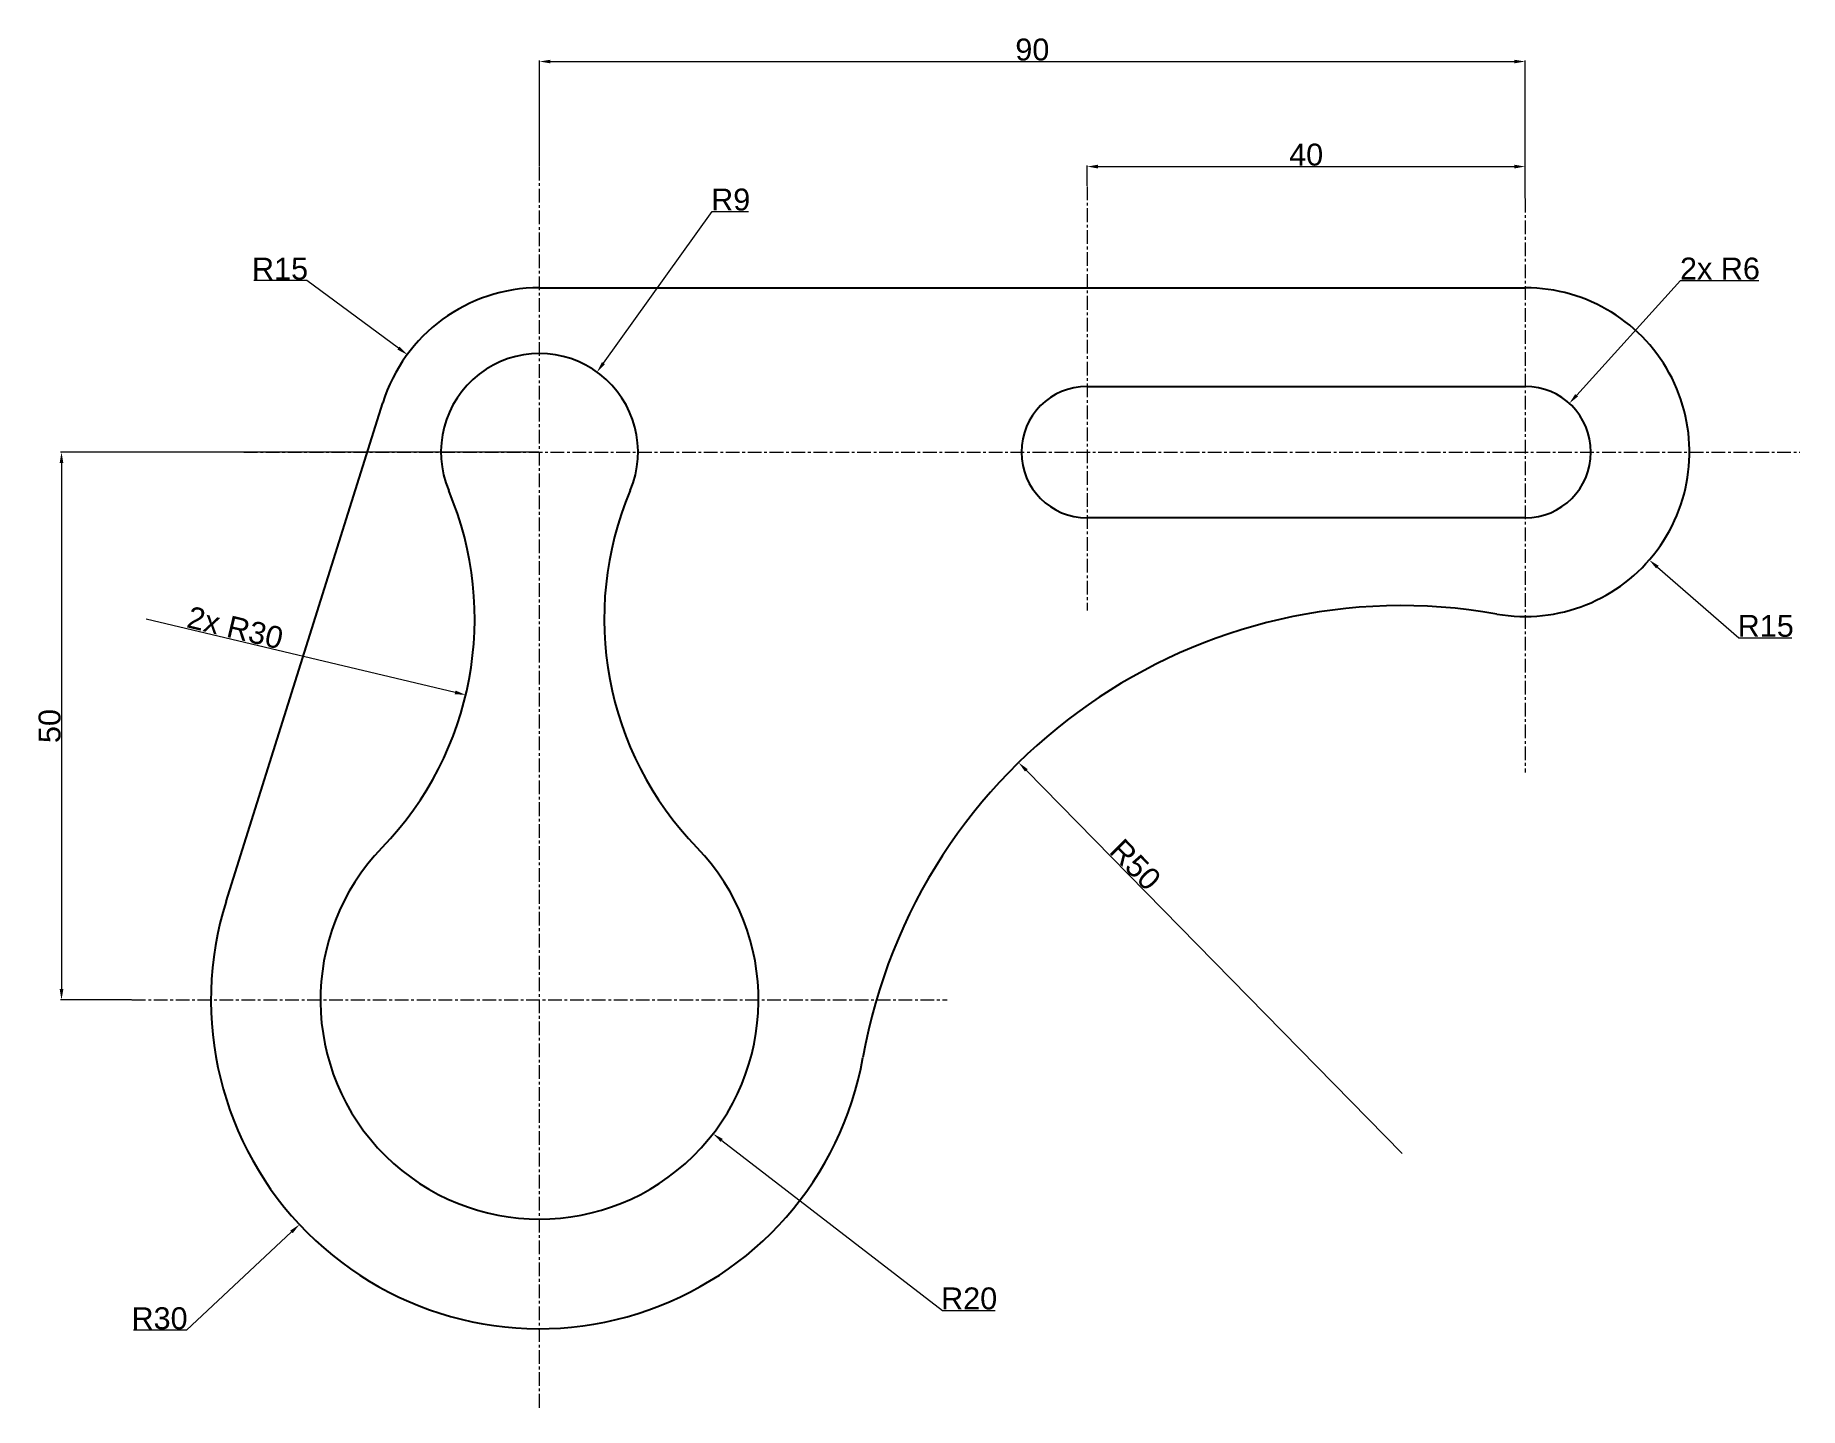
# Model space of a CAD drawing. Header units: millimetres. Extents: x -46 to 115, y -37 to 88.
import ezdxf

# ---------------------------------------------------------------- set-up
doc = ezdxf.new("R2010")
doc.units = ezdxf.units.MM
doc.header["$MEASUREMENT"] = 0
doc.linetypes.add('CENTER', pattern=[2, 1.25, -0.25, 0.25, -0.25])
doc.layers.add('AM_5', color=3, linetype='Continuous', lineweight=15)
doc.layers.add('AM_7', color=4, linetype='CENTER', lineweight=15)
doc.styles.get("Standard").update_dxf_attribs({"font": 'arial.ttf'})
doc.dimstyles.new('AM_ANSI$0', dxfattribs={"dimtxt": 2, "dimasz": 1, "dimexe": 0.1, "dimexo": 0.05, "dimgap": 0.06, "dimtad": 1, "dimtoh": 1, "dimzin": 9, "dimdsep": 46, "dimtxsty": 'Standard', "dimcen": 0, "dimclrd": 256, "dimclre": 256, "dimclrt": 2, "dimadec": 0, "dimazin": 2, "dimtp": 0.1, "dimtm": 0.1, "dimtfac": 0.71, "dimtofl": 0, "dimtmove": 0, "dimatfit": 3, "dimfxl": 1, "dimtolj": 1, "dimtzin": 7, "dimlwd": -1, "dimlwe": -1, "dimarcsym": 1})
doc.dimstyles.new('AM_ANSI$4', dxfattribs={"dimtxt": 2, "dimasz": 1, "dimexe": 0.1, "dimexo": 0.05, "dimgap": 0.06, "dimtad": 1, "dimtoh": 1, "dimzin": 9, "dimdsep": 46, "dimtxsty": 'Standard', "dimcen": 0, "dimclrd": 256, "dimclre": 256, "dimclrt": 2, "dimadec": 0, "dimazin": 2, "dimtp": 0.1, "dimtm": 0.1, "dimtfac": 0.71, "dimtofl": 0, "dimtmove": 0, "dimatfit": 0, "dimfxl": 1, "dimtolj": 1, "dimtzin": 7, "dimlwd": -1, "dimlwe": -1, "dimarcsym": 1})

# ---------------------------------------------------------------- blocks, each defined once
blk = doc.blocks.new('*D4')
at = {"layer": 'AM_5', "transparency": 16777216}
for p, q in [((-22.65, -21.17), (-32.24, -30.14)), ((-32.24, -30.14), (-37.07, -30.14))]:
    blk.add_line(p, q, dxfattribs=at)
blk.add_solid([(-22.76, -21.05), (-22.53, -21.29), (-21.91, -20.49)], dxfattribs=at)
at = {"layer": 'Defpoints', "color": 0, "transparency": 16777216}
for p in [(0, 0), (-21.91, -20.49)]:
    blk.add_point(p, dxfattribs=at)
at = {"layer": 'AM_5', "color": 2, "transparency": 16777216, "insert": (-34.69, -29.06), "char_height": 2, "attachment_point": 5}
blk.add_mtext('\\A1;R30 ', dxfattribs=at)
blk = doc.blocks.new('*D5')
at = {"layer": 'AM_5', "transparency": 16777216}
for p, q in [((16.64, -12.81), (36.79, -28.33)), ((36.79, -28.33), (41.62, -28.33))]:
    blk.add_line(p, q, dxfattribs=at)
blk.add_solid([(16.74, -12.68), (16.54, -12.94), (15.85, -12.2)], dxfattribs=at)
at = {"layer": 'Defpoints', "color": 0, "transparency": 16777216}
for p in [(0, 0), (15.85, -12.2)]:
    blk.add_point(p, dxfattribs=at)
at = {"layer": 'AM_5', "color": 2, "transparency": 16777216, "insert": (39.23, -27.25), "char_height": 2, "attachment_point": 5}
blk.add_mtext('\\A1;R20', dxfattribs=at)
blk = doc.blocks.new('*D6')
at = {"layer": 'AM_5', "transparency": 16777216}
for p, q in [((-21.23, 65.65), (-26.08, 65.65)), ((-12.88, 59.49), (-21.23, 65.65))]:
    blk.add_line(p, q, dxfattribs=at)
blk.add_solid([(-12.78, 59.63), (-12.98, 59.36), (-12.07, 58.9)], dxfattribs=at)
at = {"layer": 'Defpoints', "color": 0, "transparency": 16777216}
for p in [(-12.07, 58.9), (0, 50)]:
    blk.add_point(p, dxfattribs=at)
at = {"layer": 'AM_5', "color": 2, "transparency": 16777216, "insert": (-23.69, 66.73), "char_height": 2, "attachment_point": 5}
blk.add_mtext('\\A1;R15', dxfattribs=at)
blk = doc.blocks.new('*D7')
at = {"layer": 'AM_5', "transparency": 16777216}
for p, q in [((5.84, 58.12), (15.78, 71.96)), ((15.78, 71.96), (19.07, 71.96))]:
    blk.add_line(p, q, dxfattribs=at)
blk.add_solid([(5.7, 58.22), (5.97, 58.02), (5.25, 57.31)], dxfattribs=at)
at = {"layer": 'Defpoints', "color": 0, "transparency": 16777216}
for p in [(5.25, 57.31), (0, 50)]:
    blk.add_point(p, dxfattribs=at)
at = {"layer": 'AM_5', "color": 2, "transparency": 16777216, "insert": (17.46, 73.04), "char_height": 2, "attachment_point": 5}
blk.add_mtext('\\A1;R9', dxfattribs=at)
blk = doc.blocks.new('*D8')
at = {"layer": 'AM_5', "transparency": 16777216}
for p, q in [((94.7, 55.19), (104.18, 65.66)), ((104.18, 65.66), (111.32, 65.66))]:
    blk.add_line(p, q, dxfattribs=at)
blk.add_solid([(94.57, 55.3), (94.82, 55.08), (94.03, 54.45)], dxfattribs=at)
at = {"layer": 'Defpoints', "color": 0, "transparency": 16777216}
for p in [(94.03, 54.45), (90, 50)]:
    blk.add_point(p, dxfattribs=at)
at = {"layer": 'AM_5', "color": 2, "transparency": 16777216, "insert": (107.78, 66.74), "char_height": 2, "attachment_point": 5}
blk.add_mtext('\\A1;2x R6', dxfattribs=at)
blk = doc.blocks.new('*D9')
at = {"layer": 'AM_5', "transparency": 16777216}
for p, q in [((102.07, 39.5), (109.5, 33.04)), ((109.5, 33.04), (114.35, 33.04))]:
    blk.add_line(p, q, dxfattribs=at)
blk.add_solid([(102.18, 39.63), (101.96, 39.38), (101.32, 40.16)], dxfattribs=at)
at = {"layer": 'Defpoints', "color": 0, "transparency": 16777216}
for p in [(90, 50), (101.32, 40.16)]:
    blk.add_point(p, dxfattribs=at)
at = {"layer": 'AM_5', "color": 2, "transparency": 16777216, "insert": (111.96, 34.13), "char_height": 2, "attachment_point": 5}
blk.add_mtext('\\A1;R15', dxfattribs=at)
blk = doc.blocks.new('*D10')
at = {"layer": 'AM_5', "transparency": 16777216}
blk.add_line((-35.91, 34.79), (-7.7, 28.08), dxfattribs=at)
blk.add_solid([(-7.66, 28.24), (-7.74, 27.91), (-6.73, 27.84)], dxfattribs=at)
at = {"layer": 'Defpoints', "color": 0, "transparency": 16777216}
for p in [(-35.91, 34.79), (-6.73, 27.84)]:
    blk.add_point(p, dxfattribs=at)
at = {"layer": 'AM_5', "color": 2, "transparency": 16777216, "insert": (-27.78, 33.97), "char_height": 2, "attachment_point": 5, "rotation": 346.6143}
blk.add_mtext('\\A1;2x R30', dxfattribs=at)
blk = doc.blocks.new('*D11')
at = {"layer": 'AM_5', "transparency": 16777216}
blk.add_line((78.76, -14.02), (44.45, 20.96), dxfattribs=at)
blk.add_solid([(44.57, 21.07), (44.33, 20.84), (43.75, 21.67)], dxfattribs=at)
at = {"layer": 'Defpoints', "color": 0, "transparency": 16777216}
for p in [(43.75, 21.67), (78.76, -14.02)]:
    blk.add_point(p, dxfattribs=at)
at = {"layer": 'AM_5', "color": 2, "transparency": 16777216, "insert": (54.4, 12.35), "char_height": 2, "attachment_point": 5, "rotation": 314.4513}
blk.add_mtext('\\A1;R50', dxfattribs=at)
blk = doc.blocks.new('*D12')
at = {"layer": 'AM_5', "transparency": 16777216}
for p, q in [((50, 74.3), (50, 76.16)), ((51, 76.06), (89, 76.06)), ((90, 73.18), (90, 76.16))]:
    blk.add_line(p, q, dxfattribs=at)
for points in [[(51, 76.23), (51, 75.89), (50, 76.06)], [(89, 76.23), (89, 75.89), (90, 76.06)]]:
    blk.add_solid(points, dxfattribs=at)
at = {"layer": 'Defpoints', "color": 0, "transparency": 16777216}
for p in [(90, 76.06), (50, 74.25), (90, 73.13)]:
    blk.add_point(p, dxfattribs=at)
at = {"layer": 'AM_5', "color": 2, "transparency": 16777216, "insert": (70, 77.14), "char_height": 2, "attachment_point": 5}
blk.add_mtext('\\A1;40', dxfattribs=at)
blk = doc.blocks.new('*D13')
at = {"layer": 'AM_5', "transparency": 16777216}
for p, q in [((0, 76.11), (0, 85.75)), ((1, 85.65), (89, 85.65)), ((90, 73.18), (90, 85.75))]:
    blk.add_line(p, q, dxfattribs=at)
for points in [[(1, 85.81), (1, 85.48), (0, 85.65)], [(89, 85.81), (89, 85.48), (90, 85.65)]]:
    blk.add_solid(points, dxfattribs=at)
at = {"layer": 'Defpoints', "color": 0, "transparency": 16777216}
for p in [(90, 85.65), (0, 76.06), (90, 73.13)]:
    blk.add_point(p, dxfattribs=at)
at = {"layer": 'AM_5', "color": 2, "transparency": 16777216, "insert": (45, 86.73), "char_height": 2, "attachment_point": 5}
blk.add_mtext('\\A1;90', dxfattribs=at)
blk = doc.blocks.new('*D14')
at = {"layer": 'AM_5', "transparency": 16777216}
for p, q in [((-0.05, 50), (-43.74, 50)), ((-43.64, 49), (-43.64, 1)), ((-37.26, 0), (-43.74, 0))]:
    blk.add_line(p, q, dxfattribs=at)
for points in [[(-43.81, 49), (-43.47, 49), (-43.64, 50)], [(-43.81, 1), (-43.47, 1), (-43.64, 0)]]:
    blk.add_solid(points, dxfattribs=at)
at = {"layer": 'Defpoints', "color": 0, "transparency": 16777216}
for p in [(0, 50), (-37.21, 0), (-43.64, 0)]:
    blk.add_point(p, dxfattribs=at)
at = {"layer": 'AM_5', "color": 2, "transparency": 16777216, "insert": (-44.72, 25), "char_height": 2, "attachment_point": 5, "rotation": 90}
blk.add_mtext('\\A1;50', dxfattribs=at)

msp = doc.modelspace()

# ---------------------------------------------------------------- linework, layer by layer
for p, q in [((0, 65), (90, 65)), ((50, 56), (90, 56)), ((-28.618, 9), (-14.309, 54.5)), ((90, 44), (50, 44))]:
    msp.add_line(p, q)
for centre, radius, start, end in [((0, 50), 15, 90, 162.5424), ((90, 50), 15, 260.04372, 90), ((0, 50), 9, 337.0455, 202.9545), ((50, 50), 6, 90, 270), ((90, 50), 6, 270, 90), ((-35.912, 34.79), 30, 315.909, 22.9545), ((35.912, 34.79), 30, 157.0455, 224.091), ((78.762, -14.021), 50, 80.04372, 169.90599), ((0, 0), 20, 135.909, 44.091), ((0, 0), 30, 162.5424, 349.90599)]:
    msp.add_arc(centre, radius, start, end)
at = {"layer": 'AM_7'}
for p, q in [((0, -37.21), (0, 77.07)), ((50, 74.251), (50, 35.539)), ((90, 73.134), (90, 20.757)), ((-26.984, 50), (115.063, 50)), ((-37.21, 0), (37.21, 0))]:
    msp.add_line(p, q, dxfattribs=at)

# ---------------------------------------------------------------- dimensions: what is measured, and where the dimension line sits
at = {"layer": 'AM_5'}
dim = msp.add_linear_dim(base=(90, 85.647), p1=(0, 76.06), p2=(90, 73.134), dimstyle='AM_ANSI$0', dxfattribs=at)
dim.commit()
dim.dimension.update_dxf_attribs({"geometry": '*D13', "text_midpoint": (45, 86.729)})
dim = msp.add_linear_dim(base=(90, 76.06), p1=(50, 74.251), p2=(90, 73.134), dimstyle='AM_ANSI$0', override={"dimpost": ''}, dxfattribs=at)
dim.commit()
dim.dimension.update_dxf_attribs({"geometry": '*D12', "text_midpoint": (70, 77.141)})
for center, mpoint, picture, middle in [((0, 50), (5.252, 57.308), '*D7', (17.456, 71.959)), ((0, 50), (-12.075, 58.9), '*D6', (-23.685, 65.647)), ((90, 50), (101.319, 40.157), '*D9', (111.956, 33.044)), ((78.762, -14.021), (43.747, 21.671), '*D11', (53.631, 11.595)), ((0, 0), (15.846, -12.202), '*D5', (39.235, -28.328))]:
    dim = msp.add_radius_dim(center=center, mpoint=mpoint, dimstyle='AM_ANSI$4', dxfattribs=at)
    dim.commit()
    dim.dimension.update_dxf_attribs({"geometry": picture, "text_midpoint": middle, "dimtype": 164})
for center, mpoint, text, picture, middle in [((90, 50), (94.026, 54.448), '2x <>', '*D8', (107.781, 65.663)), ((-35.912, 34.79), (-6.727, 27.845), '2x <>', '*D10', (-28.027, 32.914)), ((0, 0), (-21.915, -20.488), '<> ', '*D4', (-34.685, -30.14))]:
    dim = msp.add_radius_dim(center=center, mpoint=mpoint, text=text, dimstyle='AM_ANSI$4', override={"dimpost": ''}, dxfattribs=at)
    dim.commit()
    dim.dimension.update_dxf_attribs({"geometry": picture, "text_midpoint": middle, "dimtype": 164})
dim = msp.add_linear_dim(base=(-43.641, 0), p1=(0, 50), p2=(-37.21, 0), angle=90, dimstyle='AM_ANSI$0', override={"dimpost": ''}, dxfattribs=at)
dim.commit()
dim.dimension.update_dxf_attribs({"geometry": '*D14', "text_midpoint": (-44.722, 25)})

doc.saveas('drawing.dxf')
